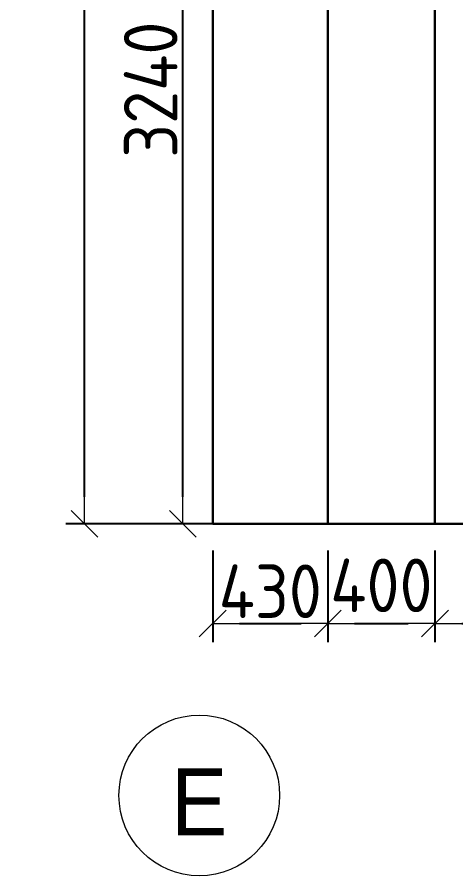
# Model space of a CAD drawing. Header units: millimetres. Extents: x 209 to 1046824, y -77613 to 504101.
# Drawn here: x 165551 to 167189, y -45299 to -42095 of the extents above; entities that cross this region are included whole.
import ezdxf

# ---------------------------------------------------------------- set-up
doc = ezdxf.new("R2010")
doc.units = ezdxf.units.MM
doc.layers.add('Оси-1', color=7, linetype='Continuous', lineweight=20, true_color=0xaaaaaa)
doc.layers.add('Оси-2', color=7, linetype='Continuous', lineweight=9, true_color=0xaaaaaa)
doc.layers.add('Основные линии', color=7, linetype='Continuous', lineweight=30)
doc.layers.add('Размеры', color=7, linetype='Continuous', lineweight=15)
doc.styles.add('Arial', font='arial.ttf', dxfattribs={"width": 0.9, "height": 500})
doc.styles.add('СПДС', font='isocpeur.ttf', dxfattribs={"width": 0.9})
doc.dimstyles.new('Размера А3', dxfattribs={"dimtxt": 200, "dimasz": 100, "dimexe": 70, "dimexo": 100, "dimgap": 20, "dimtad": 1, "dimdec": 0, "dimrnd": 10, "dimzin": 0, "dimdsep": 46, "dimtxsty": 'СПДС', "dimblk": 'ARROWHEAD_6', "dimcen": 1, "dimclrd": 256, "dimclre": 256, "dimclrt": 256, "dimazin": 0, "dimtfac": 1, "dimtdec": 0, "dimtmove": 2, "dimatfit": 3, "dimfxl": 1, "dimtolj": 1, "dimtzin": 0, "dimarcsym": 0})

# ---------------------------------------------------------------- blocks, each defined once
blk = doc.blocks.new('ARROWHEAD_6')
at = {"color": 0, "linetype": 'Continuous'}
for p, q in [((-0.5, -0.5), (0.5, 0.5)), ((0, 0), (-1, 0))]:
    blk.add_line(p, q, dxfattribs=at)
blk = doc.blocks.new('*D631')
at = {"layer": 'Defpoints', "color": 0, "transparency": 16777216}
for p in [(166169.3, -40745.3), (166710.7, -40745.3), (166710.7, -43985.3)]:
    blk.add_point(p, dxfattribs=at)
at = {"layer": 'Размеры', "lineweight": -2, "transparency": 16777216}
for p, q in [((166610.7, -40745.3), (166099.3, -40745.3)), ((166169.3, -43885.3), (166169.3, -40845.3)), ((166610.7, -43985.3), (166099.3, -43985.3))]:
    blk.add_line(p, q, dxfattribs=at)
at = {"layer": 'Размеры', "lineweight": -2, "transparency": 16777216, "xscale": 100, "yscale": 100, "zscale": 100}
for p, rotation in [((166169.3, -40745.3), 90), ((166169.3, -43985.3), 270)]:
    blk.add_blockref('ARROWHEAD_6', p, dxfattribs=dict(at, rotation=rotation))
at = {"layer": 'Размеры', "lineweight": 15, "transparency": 16777216, "insert": (166049.3, -42365.3), "char_height": 200, "attachment_point": 5, "rotation": 90, "style": 'СПДС'}
blk.add_mtext('\\A1;3240', dxfattribs=at)
blk = doc.blocks.new('*D632')
at = {"layer": 'Defpoints', "color": 0, "transparency": 16777216}
for p in [(166710.7, -43985.3), (167110.7, -43985.3), (167110.7, -44357.2)]:
    blk.add_point(p, dxfattribs=at)
at = {"layer": 'Размеры', "lineweight": -2, "transparency": 16777216}
for p, q in [((166710.7, -44085.3), (166710.7, -44427.2)), ((167110.7, -44085.3), (167110.7, -44427.2)), ((166810.7, -44357.2), (167010.7, -44357.2))]:
    blk.add_line(p, q, dxfattribs=at)
at = {"layer": 'Размеры', "lineweight": -2, "transparency": 16777216, "xscale": 100, "yscale": 100, "zscale": 100, "rotation": 180}
blk.add_blockref('ARROWHEAD_6', (166710.7, -44357.2), dxfattribs=at)
at = {"layer": 'Размеры', "lineweight": -2, "transparency": 16777216, "xscale": 100, "yscale": 100, "zscale": 100}
blk.add_blockref('ARROWHEAD_6', (167110.7, -44357.2), dxfattribs=at)
at = {"layer": 'Размеры', "lineweight": 15, "transparency": 16777216, "insert": (166910.7, -44215.2), "char_height": 200, "attachment_point": 5, "style": 'СПДС'}
blk.add_mtext('\\A1;400', dxfattribs=at)
blk = doc.blocks.new('*D633')
at = {"layer": 'Defpoints', "color": 0, "transparency": 16777216}
for p in [(167110.7, -43985.3), (172210.7, -43985.3), (172210.7, -44357.2)]:
    blk.add_point(p, dxfattribs=at)
at = {"layer": 'Размеры', "lineweight": -2, "transparency": 16777216}
for p, q in [((167110.7, -44085.3), (167110.7, -44427.2)), ((172210.7, -44085.3), (172210.7, -44427.2)), ((167210.7, -44357.2), (172110.7, -44357.2))]:
    blk.add_line(p, q, dxfattribs=at)
at = {"layer": 'Размеры', "lineweight": -2, "transparency": 16777216, "xscale": 100, "yscale": 100, "zscale": 100, "rotation": 180}
blk.add_blockref('ARROWHEAD_6', (167110.7, -44357.2), dxfattribs=at)
at = {"layer": 'Размеры', "lineweight": -2, "transparency": 16777216, "xscale": 100, "yscale": 100, "zscale": 100}
blk.add_blockref('ARROWHEAD_6', (172210.7, -44357.2), dxfattribs=at)
at = {"layer": 'Размеры', "lineweight": 15, "transparency": 16777216, "insert": (169660.7, -44237.2), "char_height": 200, "attachment_point": 5, "style": 'СПДС'}
blk.add_mtext('\\A1;5100', dxfattribs=at)
blk = doc.blocks.new('*D634')
at = {"layer": 'Defpoints', "color": 0, "transparency": 16777216}
for p in [(166280.7, -43985.3), (166710.7, -43985.3), (166710.7, -44357.2)]:
    blk.add_point(p, dxfattribs=at)
at = {"layer": 'Размеры', "lineweight": -2, "transparency": 16777216}
for p, q in [((166280.7, -44085.3), (166280.7, -44427.2)), ((166710.7, -44085.3), (166710.7, -44427.2)), ((166380.7, -44357.2), (166610.7, -44357.2))]:
    blk.add_line(p, q, dxfattribs=at)
at = {"layer": 'Размеры', "lineweight": -2, "transparency": 16777216, "xscale": 100, "yscale": 100, "zscale": 100, "rotation": 180}
blk.add_blockref('ARROWHEAD_6', (166280.7, -44357.2), dxfattribs=at)
at = {"layer": 'Размеры', "lineweight": -2, "transparency": 16777216, "xscale": 100, "yscale": 100, "zscale": 100}
blk.add_blockref('ARROWHEAD_6', (166710.7, -44357.2), dxfattribs=at)
at = {"layer": 'Размеры', "lineweight": 15, "transparency": 16777216, "insert": (166495.7, -44237.2), "char_height": 200, "attachment_point": 5, "style": 'СПДС'}
blk.add_mtext('\\A1;430', dxfattribs=at)
blk = doc.blocks.new('Ось сетки - Круг_Ø6_00__ISO-2_5_0_9K_-17386508-АИ_План этажа Радиаторы_2')
at = {"layer": 'Оси-1'}
blk.add_circle((0, 0), 3, dxfattribs=at)
blk = doc.blocks.new('*D691')
at = {"layer": 'Defpoints', "color": 0, "transparency": 16777216}
for p in [(165801.9, -36705.3), (166280.7, -36705.3), (166230.7, -43985.3)]:
    blk.add_point(p, dxfattribs=at)
at = {"layer": 'Размеры', "lineweight": -2, "transparency": 16777216}
for p, q in [((166180.7, -36705.3), (165731.9, -36705.3)), ((165801.9, -43885.3), (165801.9, -36805.3)), ((166130.7, -43985.3), (165731.9, -43985.3))]:
    blk.add_line(p, q, dxfattribs=at)
at = {"layer": 'Размеры', "lineweight": -2, "transparency": 16777216, "xscale": 100, "yscale": 100, "zscale": 100}
for p, rotation in [((165801.9, -36705.3), 90), ((165801.9, -43985.3), 270)]:
    blk.add_blockref('ARROWHEAD_6', p, dxfattribs=dict(at, rotation=rotation))
at = {"layer": 'Размеры', "lineweight": 15, "transparency": 16777216, "insert": (165681.9, -40345.3), "char_height": 200, "attachment_point": 5, "rotation": 90, "style": 'СПДС'}
blk.add_mtext('\\A1;7280', dxfattribs=at)

msp = doc.modelspace()

# ---------------------------------------------------------------- linework, layer by layer
at = {"layer": 'Основные линии'}
for p, q in [((166280.7, -43985.3), (166710.7, -43985.3)), ((166710.7, -43985.3), (167110.7, -43985.3)), ((172210.7, -43985.3), (167110.7, -43985.3))]:
    msp.add_line(p, q, dxfattribs=at)
msp.add_lwpolyline([(166280.7, -36705.3), (166280.7, -43985.3), (166710.7, -43985.3), (166710.7, -34855.3), (166540.7, -34855.3)], dxfattribs=at)
for points in [[(166710.7, -43985.3), (167110.7, -43985.3), (167110.7, -40745.3), (166710.7, -40745.3)], [(167110.7, -40745.3), (172210.7, -40745.3), (172210.7, -43985.3), (167110.7, -43985.3)]]:
    msp.add_lwpolyline(points, close=True, dxfattribs=at)

# ---------------------------------------------------------------- block references
at = {"layer": 'Оси-1', "xscale": 100, "yscale": 100, "zscale": 100, "rotation": 179.9999999999998}
msp.add_blockref('Ось сетки - Круг_Ø6_00__ISO-2_5_0_9K_-17386508-АИ_План этажа Радиаторы_2', (166230.7, -44999.1), dxfattribs=at)

# ---------------------------------------------------------------- texts
at = {"layer": 'Оси-2', "insert": (166230.4, -45023.6), "char_height": 250, "width": 428.4, "attachment_point": 5, "line_spacing_factor": 0.936439, "style": 'Arial'}
msp.add_mtext('\\pxqc,t4.572,9.144,13.716,18.288,22.86,27.432,32.004,36.576,41.148,45.72,50.292,54.864,59.436,64.008,68.58,73.152,77.724,82.296,86.868,91.44,96.012,100.584,105.156,109.728,114.3,118.872,123.444,128.016,132.588,137.16,141.732,146.304;{Е}', dxfattribs=at)

# ---------------------------------------------------------------- dimensions: what is measured, and where the dimension line sits
at = {"layer": 'Размеры', "lineweight": 15}
for base, p1, p2, picture, middle in [((165801.9, -36705.3), (166230.7, -43985.3), (166280.7, -36705.3), '*D691', (165681.9, -40345.3)), ((166169.3, -40745.3), (166710.7, -43985.3), (166710.7, -40745.3), '*D631', (166049.3, -42365.3))]:
    dim = msp.add_linear_dim(base=base, p1=p1, p2=p2, angle=90, dimstyle='Размера А3', dxfattribs=at)
    dim.commit()
    dim.dimension.update_dxf_attribs({"geometry": picture, "text_midpoint": middle})
for base, p1, p2, picture, middle in [((166710.7, -44357.2), (166280.7, -43985.3), (166710.7, -43985.3), '*D634', (166495.7, -44237.2)), ((167110.7, -44357.2), (166710.7, -43985.3), (167110.7, -43985.3), '*D632', (166910.7, -44215.2))]:
    dim = msp.add_linear_dim(base=base, p1=p1, p2=p2, dimstyle='Размера А3', dxfattribs=at)
    dim.commit()
    dim.dimension.update_dxf_attribs({"geometry": picture, "text_midpoint": middle, "dimtype": 160})
dim = msp.add_linear_dim(base=(172210.7, -44357.2), p1=(167110.7, -43985.3), p2=(172210.7, -43985.3), dimstyle='Размера А3', dxfattribs=at)
dim.commit()
dim.dimension.update_dxf_attribs({"geometry": '*D633', "text_midpoint": (169660.7, -44237.2)})

doc.saveas('drawing.dxf')
